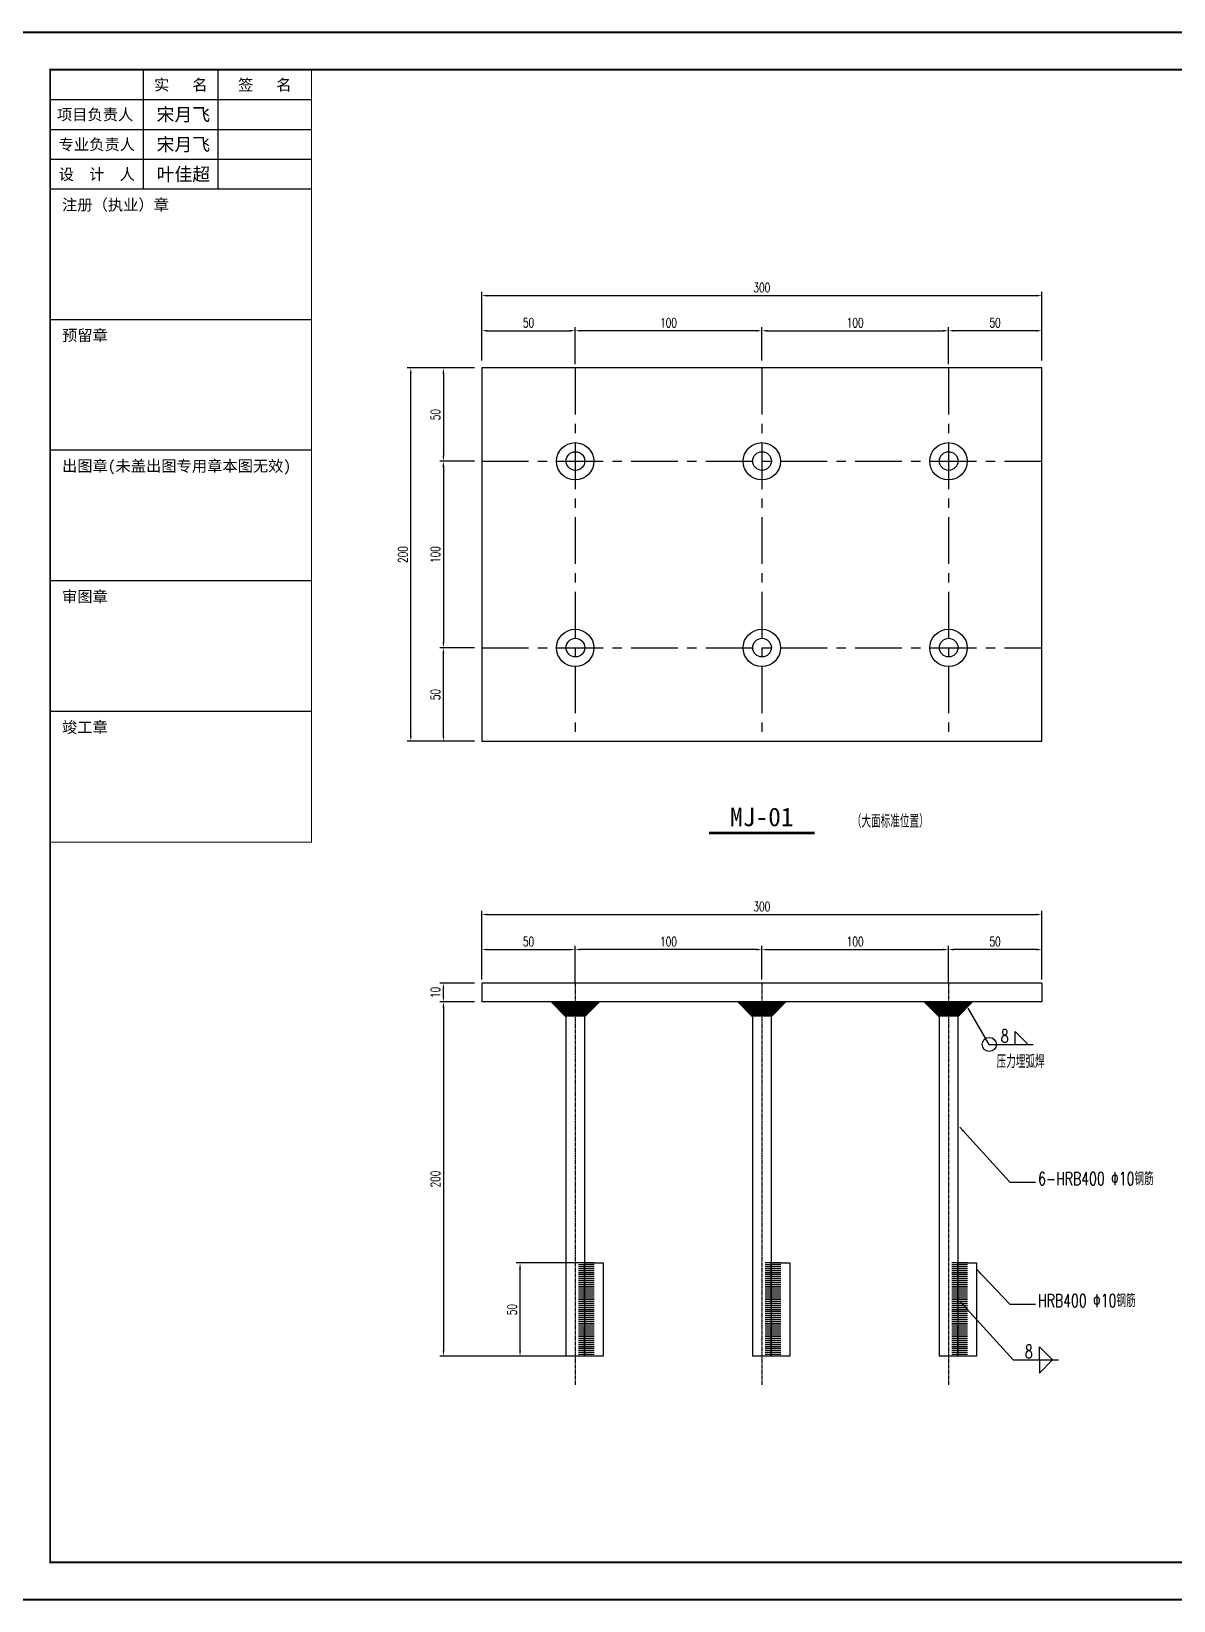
# Model space of a CAD drawing. Extents: x -104256 to -27901, y -155913 to -111823.
# Drawn here: x -89397 to -88785, y -149689 to -148848 of the extents above; entities that cross this region are included whole.
import ezdxf
from ezdxf.enums import TextEntityAlignment as Align

# ---------------------------------------------------------------- set-up
doc = ezdxf.new("R2010")
doc.units = 0
doc.linetypes.add('CENTER', pattern=[2, 1.25, -0.25, 0.25, -0.25])
for name, color, linetype in [('!ZN1-填充-8', 8, 'Continuous'), ('!ZN1-文字-7', 7, 'Continuous'), ('!ZN1-标注-173', 173, 'Continuous'), ('!ZN7-符号-173', 173, 'Continuous'), ('0-cxFrame', 155, 'Continuous'), ('2钢材断面', 2, 'Continuous'), ('40钢材投影', 40, 'Continuous'), ('ALT_CEN-0-30', 1, 'CENTER'), ('qianming', 155, 'Continuous')]:
    doc.layers.add(name, color=color, linetype=linetype)
doc.layers.add('0-cxText', color=131, linetype='Continuous', lineweight=25)
doc.styles.add('cx_biaoti', font='')
doc.styles.add('cx_tuming', font='simhei.ttf')
doc.styles.add('cx_tuqian1', font='')
doc.styles.add('ZNDimTStyle', font='ROMANS.shx', dxfattribs={"width": 0.7, "bigfont": 'CHINESE.shx'})
doc.styles.add('ZNTextStyle', font='ROMANS.shx', dxfattribs={"width": 0.7, "bigfont": 'CHINESE.shx'})
doc.styles.add('中南符号', font='simhei.ttf')
doc.styles.add('图框宋体', font='', dxfattribs={"width": 0.75})
doc.styles.add('黑体', font='simhei.ttf', dxfattribs={"height": 12})
doc.styles.get('cx_biaoti').set_extended_font_data('SimSun')
doc.styles.get('cx_tuqian1').set_extended_font_data('SimSun')
doc.styles.get('图框宋体').set_extended_font_data('SimSun')
doc.dimstyles.new('ZN机械-2', dxfattribs={"dimscale": 2, "dimtxt": 2.5, "dimasz": 1.5, "dimexe": 1, "dimexo": 2, "dimgap": 0.9, "dimtad": 1, "dimdec": 0, "dimzin": 0, "dimdsep": 46, "dimtxsty": 'ZNDimTStyle', "dimcen": 2.5, "dimdle": 1, "dimclrd": 173, "dimclre": 173, "dimclrt": 7, "dimazin": 2, "dimtfac": 1, "dimtdec": 4, "dimtix": 1, "dimtmove": 2, "dimatfit": 3, "dimfxl": 0, "dimfrac": 2, "dimtolj": 1, "dimtzin": 0, "dimarcsym": 0})

# ---------------------------------------------------------------- blocks, each defined once
blk = doc.blocks.new('zjcx_lan_xinxi(Dragon)')
for p, q in [((7000, -3200), (0, -3200)), ((7000, -6700), (0, -6700)), ((7000, -10200), (0, -10200)), ((7000, -13700), (0, -13700)), ((7000, -17200), (0, -17200))]:
    blk.add_line(p, q)
at = {"const_width": 25}
blk.add_lwpolyline([(0, -20700), (7000, -20700), (7000, 0), (0, 0)], close=True, dxfattribs=at)
for points in [[(2500, -3200), (2500, 0)], [(4500, -3200), (4500, 0)], [(0, -800), (7000, -800)], [(0, -1600), (7000, -1600)], [(0, -2400), (7000, -2400)]]:
    blk.add_lwpolyline(points)
for points in [[(7000, -3200), (7000, 0)], [(0, -3200), (7000, -3200)], [(0, -20700), (7000, -20700), (7000, -3200)], [(0, -20700), (7000, -20700)]]:
    blk.add_lwpolyline(points, dxfattribs=at)
at = {"style": '图框宋体'}
for s, p in [('实   名', (3500, -400)), ('签   名', (5750, -400)), ('项目负责人', (1204, -1200)), ('专业负责人', (1250, -2000)), ('设  计  人', (1250, -2800))]:
    blk.add_text(s, height=300, dxfattribs=at).set_placement(p, align=Align.MIDDLE)
for s, p in [('注册（执业）章', (318, -3771)), ('预留章', (318, -7271)), ('出图章(未盖出图专用章本图无效)', (318, -10771)), ('审图章', (318, -14271)), ('竣工章', (318, -17771))]:
    blk.add_text(s, height=300, dxfattribs=at).set_placement(p)
blk = doc.blocks.new('T-信息(Dragon)')
at = {"layer": '0-cxFrame'}
blk.add_blockref('zjcx_lan_xinxi(Dragon)', (0, 0), dxfattribs=at)
at = {"layer": 'qianming', "color": 3, "style": 'cx_biaoti'}
for s, p in [('宋月飞', (3569, -1203)), ('宋月飞', (3569, -2003)), ('叶佳超', (3569, -2803))]:
    blk.add_text(s, height=350, dxfattribs=at).set_placement(p, align=Align.MIDDLE_CENTER)
blk = doc.blocks.new('TK22.A2 L(Dragon)')
at = {"layer": '0-cxFrame', "color": 7, "const_width": 0.5}
blk.add_lwpolyline([(0, 0), (-594, 0), (-594, 420), (0, 420)], close=True, dxfattribs=at)
at = {"layer": '0-cxFrame', "const_width": 0.5}
blk.add_lwpolyline([(-80, 10), (-574, 10), (-574, 410), (-80, 410)], close=True, dxfattribs=at)
at = {"layer": '0-cxFrame', "xscale": 0.01, "yscale": 0.01, "zscale": 0.01}
blk.add_blockref('T-信息(Dragon)', (-574, 410), dxfattribs=at)
at = {"style": '黑体', "flags": 4}
blk.add_attdef('图幅', text='', height=3.3, dxfattribs=at).set_placement((-40, 3), align=Align.RIGHT)
at = {"layer": '0-cxText', "flags": 4}
for tag, height, style, p in [('建设单位', 3.5, 'cx_tuming', (-45, 240)), ('项目名称', 3.5, 'cx_tuming', (-45, 210)), ('子项名称', 3.5, 'cx_tuming', (-45, 180)), ('工程编号', 3.3, 'cx_tuqian1', (-35, 165)), ('图名1', 3.5, 'cx_tuming', (-45, 87)), ('图名2', 3.5, 'cx_tuming', (-45, 79)), ('图名3', 3.5, 'cx_tuming', (-45, 71)), ('出图日期', 3.3, 'cx_tuqian1', (-39, 60)), ('专业', 3.3, 'cx_tuqian1', (-55, 52)), ('图号', 3.3, 'cx_tuqian1', (-55, 44)), ('版次', 3.3, 'cx_tuqian1', (-20, 44))]:
    blk.add_attdef(tag, text='', height=height, dxfattribs=dict(at, style=style)).set_placement(p, align=Align.MIDDLE)
at = {"layer": 'Defpoints', "color": 6, "flags": 4}
for tag, height, style, p in [('tufu', 3.3, '黑体', (-12, 12)), ('dwfname', 4, 'cx_tuqian1', (-80, 3))]:
    blk.add_attdef(tag, text='', height=height, dxfattribs=dict(at, style=style)).set_placement(p, align=Align.RIGHT)
blk = doc.blocks.new('*D31')
at = {"layer": '!ZN1-标注-173', "color": 173, "lineweight": -2, "transparency": 16777216}
for p, q in [((-88906.1, -149026.38), (-88906.1, -149006.42)), ((-88856.1, -149024.38), (-88856.1, -149006.42)), ((-88859.1, -149008.42), (-88903.1, -149008.42))]:
    blk.add_line(p, q, dxfattribs=at)
at = {"layer": '!ZN1-标注-173', "color": 173, "transparency": 16777216}
for points in [[(-88903.1, -149007.92), (-88903.1, -149008.92), (-88906.1, -149008.42)], [(-88859.1, -149007.92), (-88859.1, -149008.92), (-88856.1, -149008.42)]]:
    blk.add_solid(points, dxfattribs=at)
at = {"layer": 'Defpoints', "color": 0, "transparency": 16777216}
for p in [(-88906.1, -149008.42), (-88906.1, -149030.38), (-88856.1, -149028.38)]:
    blk.add_point(p, dxfattribs=at)
at = {"layer": '!ZN1-标注-173', "color": 7, "transparency": 16777216, "insert": (-88881.1, -149004.12), "char_height": 5, "attachment_point": 5, "style": 'ZNDimTStyle'}
blk.add_mtext('\\A1;50', dxfattribs=at)
blk = doc.blocks.new('*D32')
at = {"layer": '!ZN1-标注-173', "color": 173, "lineweight": -2, "transparency": 16777216}
for p, q in [((-89156.1, -149024.38), (-89156.1, -148987.61)), ((-89153.1, -148989.61), (-88859.1, -148989.61)), ((-88856.1, -149024.38), (-88856.1, -148987.61))]:
    blk.add_line(p, q, dxfattribs=at)
at = {"layer": '!ZN1-标注-173', "color": 173, "transparency": 16777216}
for points in [[(-89153.1, -148989.11), (-89153.1, -148990.11), (-89156.1, -148989.61)], [(-88859.1, -148989.11), (-88859.1, -148990.11), (-88856.1, -148989.61)]]:
    blk.add_solid(points, dxfattribs=at)
at = {"layer": 'Defpoints', "color": 0, "transparency": 16777216}
for p in [(-88856.1, -148989.61), (-89156.1, -149028.38), (-88856.1, -149028.38)]:
    blk.add_point(p, dxfattribs=at)
at = {"layer": '!ZN1-标注-173', "color": 7, "transparency": 16777216, "insert": (-89006.1, -148985.31), "char_height": 5, "attachment_point": 5, "style": 'ZNDimTStyle'}
blk.add_mtext('\\A1;300', dxfattribs=at)
blk = doc.blocks.new('*D33')
at = {"layer": '!ZN1-标注-173', "color": 173, "lineweight": -2, "transparency": 16777216}
for p, q in [((-89006.1, -149356.04), (-89006.1, -149338.08)), ((-89003.1, -149340.08), (-88909.1, -149340.08)), ((-88906.1, -149356.04), (-88906.1, -149338.08))]:
    blk.add_line(p, q, dxfattribs=at)
at = {"layer": '!ZN1-标注-173', "color": 173, "transparency": 16777216}
for points in [[(-89003.1, -149339.58), (-89003.1, -149340.58), (-89006.1, -149340.08)], [(-88909.1, -149339.58), (-88909.1, -149340.58), (-88906.1, -149340.08)]]:
    blk.add_solid(points, dxfattribs=at)
at = {"layer": 'Defpoints', "color": 0, "transparency": 16777216}
for p in [(-88906.1, -149340.08), (-89006.1, -149360.04), (-88906.1, -149360.04)]:
    blk.add_point(p, dxfattribs=at)
at = {"layer": '!ZN1-标注-173', "color": 7, "transparency": 16777216, "insert": (-88956.1, -149335.78), "char_height": 5, "attachment_point": 5, "style": 'ZNDimTStyle'}
blk.add_mtext('\\A1;100', dxfattribs=at)
blk = doc.blocks.new('*D34')
at = {"layer": '!ZN1-标注-173', "color": 173, "lineweight": -2, "transparency": 16777216}
for p, q in [((-89160.1, -149078.38), (-89178.7, -149078.38)), ((-89176.7, -149081.38), (-89176.7, -149175.38)), ((-89160.1, -149178.38), (-89178.7, -149178.38))]:
    blk.add_line(p, q, dxfattribs=at)
at = {"layer": '!ZN1-标注-173', "color": 173, "transparency": 16777216}
for points in [[(-89177.2, -149081.38), (-89176.2, -149081.38), (-89176.7, -149078.38)], [(-89177.2, -149175.38), (-89176.2, -149175.38), (-89176.7, -149178.38)]]:
    blk.add_solid(points, dxfattribs=at)
at = {"layer": 'Defpoints', "color": 0, "transparency": 16777216}
for p in [(-89156.1, -149078.38), (-89176.7, -149178.38), (-89156.1, -149178.38)]:
    blk.add_point(p, dxfattribs=at)
at = {"layer": '!ZN1-标注-173', "color": 7, "transparency": 16777216, "insert": (-89181, -149128.38), "char_height": 5, "attachment_point": 5, "rotation": 90, "style": 'ZNDimTStyle'}
blk.add_mtext('\\A1;100', dxfattribs=at)
blk = doc.blocks.new('*D35')
at = {"layer": '!ZN1-标注-173', "color": 173, "lineweight": -2, "transparency": 16777216}
for p, q in [((-89160.1, -149028.38), (-89196.16, -149028.38)), ((-89194.16, -149225.38), (-89194.16, -149031.38)), ((-89160.1, -149228.38), (-89196.16, -149228.38))]:
    blk.add_line(p, q, dxfattribs=at)
at = {"layer": '!ZN1-标注-173', "color": 173, "transparency": 16777216}
for points in [[(-89194.66, -149031.38), (-89193.66, -149031.38), (-89194.16, -149028.38)], [(-89194.66, -149225.38), (-89193.66, -149225.38), (-89194.16, -149228.38)]]:
    blk.add_solid(points, dxfattribs=at)
at = {"layer": 'Defpoints', "color": 0, "transparency": 16777216}
for p in [(-89194.16, -149028.38), (-89156.1, -149028.38), (-89156.1, -149228.38)]:
    blk.add_point(p, dxfattribs=at)
at = {"layer": '!ZN1-标注-173', "color": 7, "transparency": 16777216, "insert": (-89198.46, -149128.38), "char_height": 5, "attachment_point": 5, "rotation": 90, "style": 'ZNDimTStyle'}
blk.add_mtext('\\A1;200', dxfattribs=at)
blk = doc.blocks.new('*D36')
at = {"layer": '!ZN1-标注-173', "color": 173, "lineweight": -2, "transparency": 16777216}
for p, q in [((-89160.1, -149028.38), (-89178.7, -149028.38)), ((-89176.7, -149031.38), (-89176.7, -149075.38)), ((-89160.1, -149078.38), (-89178.7, -149078.38))]:
    blk.add_line(p, q, dxfattribs=at)
at = {"layer": '!ZN1-标注-173', "color": 173, "transparency": 16777216}
for points in [[(-89177.2, -149031.38), (-89176.2, -149031.38), (-89176.7, -149028.38)], [(-89177.2, -149075.38), (-89176.2, -149075.38), (-89176.7, -149078.38)]]:
    blk.add_solid(points, dxfattribs=at)
at = {"layer": 'Defpoints', "color": 0, "transparency": 16777216}
for p in [(-89156.1, -149028.38), (-89176.7, -149078.38), (-89156.1, -149078.38)]:
    blk.add_point(p, dxfattribs=at)
at = {"layer": '!ZN1-标注-173', "color": 7, "transparency": 16777216, "insert": (-89181, -149053.38), "char_height": 5, "attachment_point": 5, "rotation": 90, "style": 'ZNDimTStyle'}
blk.add_mtext('\\A1;50', dxfattribs=at)
blk = doc.blocks.new('*D37')
at = {"layer": '!ZN1-标注-173', "color": 173, "lineweight": -2, "transparency": 16777216}
for p, q in [((-88906.1, -149358.04), (-88906.1, -149338.08)), ((-88859.1, -149340.08), (-88903.1, -149340.08)), ((-88856.1, -149356.04), (-88856.1, -149338.08))]:
    blk.add_line(p, q, dxfattribs=at)
at = {"layer": '!ZN1-标注-173', "color": 173, "transparency": 16777216}
for points in [[(-88903.1, -149339.58), (-88903.1, -149340.58), (-88906.1, -149340.08)], [(-88859.1, -149339.58), (-88859.1, -149340.58), (-88856.1, -149340.08)]]:
    blk.add_solid(points, dxfattribs=at)
at = {"layer": 'Defpoints', "color": 0, "transparency": 16777216}
for p in [(-88906.1, -149340.08), (-88856.1, -149360.04), (-88906.1, -149362.04)]:
    blk.add_point(p, dxfattribs=at)
at = {"layer": '!ZN1-标注-173', "color": 7, "transparency": 16777216, "insert": (-88881.1, -149335.78), "char_height": 5, "attachment_point": 5, "style": 'ZNDimTStyle'}
blk.add_mtext('\\A1;50', dxfattribs=at)
blk = doc.blocks.new('*D38')
at = {"layer": '!ZN1-标注-173', "color": 173, "lineweight": -2, "transparency": 16777216}
for p, q in [((-89106.1, -149356.04), (-89106.1, -149338.08)), ((-89009.1, -149340.08), (-89103.1, -149340.08)), ((-89006.1, -149356.04), (-89006.1, -149338.08))]:
    blk.add_line(p, q, dxfattribs=at)
at = {"layer": '!ZN1-标注-173', "color": 173, "transparency": 16777216}
for points in [[(-89103.1, -149339.58), (-89103.1, -149340.58), (-89106.1, -149340.08)], [(-89009.1, -149339.58), (-89009.1, -149340.58), (-89006.1, -149340.08)]]:
    blk.add_solid(points, dxfattribs=at)
at = {"layer": 'Defpoints', "color": 0, "transparency": 16777216}
for p in [(-89106.1, -149340.08), (-89106.1, -149360.04), (-89006.1, -149360.04)]:
    blk.add_point(p, dxfattribs=at)
at = {"layer": '!ZN1-标注-173', "color": 7, "transparency": 16777216, "insert": (-89056.1, -149335.78), "char_height": 5, "attachment_point": 5, "style": 'ZNDimTStyle'}
blk.add_mtext('\\A1;100', dxfattribs=at)
blk = doc.blocks.new('*D39')
at = {"layer": '!ZN1-标注-173', "color": 173, "lineweight": -2, "transparency": 16777216}
for p, q in [((-89156.1, -149356.04), (-89156.1, -149319.27)), ((-88856.1, -149356.04), (-88856.1, -149319.27)), ((-89153.1, -149321.27), (-88859.1, -149321.27))]:
    blk.add_line(p, q, dxfattribs=at)
at = {"layer": '!ZN1-标注-173', "color": 173, "transparency": 16777216}
for points in [[(-89153.1, -149320.77), (-89153.1, -149321.77), (-89156.1, -149321.27)], [(-88859.1, -149320.77), (-88859.1, -149321.77), (-88856.1, -149321.27)]]:
    blk.add_solid(points, dxfattribs=at)
at = {"layer": 'Defpoints', "color": 0, "transparency": 16777216}
for p in [(-88856.1, -149321.27), (-89156.1, -149360.04), (-88856.1, -149360.04)]:
    blk.add_point(p, dxfattribs=at)
at = {"layer": '!ZN1-标注-173', "color": 7, "transparency": 16777216, "insert": (-89006.1, -149316.97), "char_height": 5, "attachment_point": 5, "style": 'ZNDimTStyle'}
blk.add_mtext('\\A1;300', dxfattribs=at)
blk = doc.blocks.new('*D40')
at = {"layer": '!ZN1-标注-173', "color": 173, "lineweight": -2, "transparency": 16777216}
for p, q in [((-89156.1, -149356.04), (-89156.1, -149338.08)), ((-89153.1, -149340.08), (-89109.1, -149340.08)), ((-89106.1, -149358.04), (-89106.1, -149338.08))]:
    blk.add_line(p, q, dxfattribs=at)
at = {"layer": '!ZN1-标注-173', "color": 173, "transparency": 16777216}
for points in [[(-89153.1, -149339.58), (-89153.1, -149340.58), (-89156.1, -149340.08)], [(-89109.1, -149339.58), (-89109.1, -149340.58), (-89106.1, -149340.08)]]:
    blk.add_solid(points, dxfattribs=at)
at = {"layer": 'Defpoints', "color": 0, "transparency": 16777216}
for p in [(-89106.1, -149340.08), (-89156.1, -149360.04), (-89106.1, -149362.04)]:
    blk.add_point(p, dxfattribs=at)
at = {"layer": '!ZN1-标注-173', "color": 7, "transparency": 16777216, "insert": (-89131.1, -149335.78), "char_height": 5, "attachment_point": 5, "style": 'ZNDimTStyle'}
blk.add_mtext('\\A1;50', dxfattribs=at)
blk = doc.blocks.new('*D41')
at = {"layer": '!ZN1-标注-173', "color": 173, "lineweight": -2, "transparency": 16777216}
for p, q in [((-89160.1, -149178.38), (-89178.7, -149178.38)), ((-89176.7, -149225.38), (-89176.7, -149181.38)), ((-89160.1, -149228.38), (-89178.7, -149228.38))]:
    blk.add_line(p, q, dxfattribs=at)
at = {"layer": '!ZN1-标注-173', "color": 173, "transparency": 16777216}
for points in [[(-89177.2, -149181.38), (-89176.2, -149181.38), (-89176.7, -149178.38)], [(-89177.2, -149225.38), (-89176.2, -149225.38), (-89176.7, -149228.38)]]:
    blk.add_solid(points, dxfattribs=at)
at = {"layer": 'Defpoints', "color": 0, "transparency": 16777216}
for p in [(-89176.7, -149178.38), (-89156.1, -149178.38), (-89156.1, -149228.38)]:
    blk.add_point(p, dxfattribs=at)
at = {"layer": '!ZN1-标注-173', "color": 7, "transparency": 16777216, "insert": (-89181, -149203.38), "char_height": 5, "attachment_point": 5, "rotation": 90, "style": 'ZNDimTStyle'}
blk.add_mtext('\\A1;50', dxfattribs=at)
blk = doc.blocks.new('*D252')
at = {"layer": '!ZN1-标注-173', "color": 173, "lineweight": -2, "transparency": 16777216}
for p, q in [((-89160.1, -149368.04), (-89178.7, -149368.04)), ((-89176.7, -149371.04), (-89176.7, -149555.04)), ((-89110.1, -149558.04), (-89178.7, -149558.04))]:
    blk.add_line(p, q, dxfattribs=at)
at = {"layer": '!ZN1-标注-173', "color": 173, "transparency": 16777216}
for points in [[(-89177.2, -149371.04), (-89176.2, -149371.04), (-89176.7, -149368.04)], [(-89177.2, -149555.04), (-89176.2, -149555.04), (-89176.7, -149558.04)]]:
    blk.add_solid(points, dxfattribs=at)
at = {"layer": 'Defpoints', "color": 0, "transparency": 16777216}
for p in [(-89156.1, -149368.04), (-89176.7, -149558.04), (-89106.1, -149558.04)]:
    blk.add_point(p, dxfattribs=at)
at = {"layer": '!ZN1-标注-173', "color": 7, "transparency": 16777216, "insert": (-89181, -149463.04), "char_height": 5, "attachment_point": 5, "rotation": 90, "style": 'ZNDimTStyle'}
blk.add_mtext('\\A1;200', dxfattribs=at)
blk = doc.blocks.new('*D44')
at = {"layer": '!ZN1-标注-173', "color": 173, "lineweight": -2, "transparency": 16777216}
for p, q in [((-89098.1, -149508.04), (-89137.64, -149508.04)), ((-89135.64, -149555.04), (-89135.64, -149511.04)), ((-89105.1, -149558.04), (-89137.64, -149558.04))]:
    blk.add_line(p, q, dxfattribs=at)
at = {"layer": '!ZN1-标注-173', "color": 173, "transparency": 16777216}
for points in [[(-89136.14, -149511.04), (-89135.14, -149511.04), (-89135.64, -149508.04)], [(-89136.14, -149555.04), (-89135.14, -149555.04), (-89135.64, -149558.04)]]:
    blk.add_solid(points, dxfattribs=at)
at = {"layer": 'Defpoints', "color": 0, "transparency": 16777216}
for p in [(-89135.64, -149508.04), (-89094.1, -149508.04), (-89101.1, -149558.04)]:
    blk.add_point(p, dxfattribs=at)
at = {"layer": '!ZN1-标注-173', "color": 7, "transparency": 16777216, "insert": (-89139.94, -149533.04), "char_height": 5, "attachment_point": 5, "rotation": 90, "style": 'ZNDimTStyle'}
blk.add_mtext('\\A1;50', dxfattribs=at)
blk = doc.blocks.new('*D48')
at = {"layer": '!ZN1-标注-173', "color": 173, "lineweight": -2, "transparency": 16777216}
for p, q in [((-89106.1, -149024.38), (-89106.1, -149006.42)), ((-89006.1, -149024.38), (-89006.1, -149006.42)), ((-89009.1, -149008.42), (-89103.1, -149008.42))]:
    blk.add_line(p, q, dxfattribs=at)
at = {"layer": '!ZN1-标注-173', "color": 173, "transparency": 16777216}
for points in [[(-89103.1, -149007.92), (-89103.1, -149008.92), (-89106.1, -149008.42)], [(-89009.1, -149007.92), (-89009.1, -149008.92), (-89006.1, -149008.42)]]:
    blk.add_solid(points, dxfattribs=at)
at = {"layer": 'Defpoints', "color": 0, "transparency": 16777216}
for p in [(-89106.1, -149008.42), (-89106.1, -149028.38), (-89006.1, -149028.38)]:
    blk.add_point(p, dxfattribs=at)
at = {"layer": '!ZN1-标注-173', "color": 7, "transparency": 16777216, "insert": (-89056.1, -149004.12), "char_height": 5, "attachment_point": 5, "style": 'ZNDimTStyle'}
blk.add_mtext('\\A1;100', dxfattribs=at)
blk = doc.blocks.new('*D49')
at = {"layer": '!ZN1-标注-173', "color": 173, "lineweight": -2, "transparency": 16777216}
for p, q in [((-89156.1, -149024.38), (-89156.1, -149006.42)), ((-89106.1, -149026.38), (-89106.1, -149006.42)), ((-89153.1, -149008.42), (-89109.1, -149008.42))]:
    blk.add_line(p, q, dxfattribs=at)
at = {"layer": '!ZN1-标注-173', "color": 173, "transparency": 16777216}
for points in [[(-89153.1, -149007.92), (-89153.1, -149008.92), (-89156.1, -149008.42)], [(-89109.1, -149007.92), (-89109.1, -149008.92), (-89106.1, -149008.42)]]:
    blk.add_solid(points, dxfattribs=at)
at = {"layer": 'Defpoints', "color": 0, "transparency": 16777216}
for p in [(-89106.1, -149008.42), (-89156.1, -149028.38), (-89106.1, -149030.38)]:
    blk.add_point(p, dxfattribs=at)
at = {"layer": '!ZN1-标注-173', "color": 7, "transparency": 16777216, "insert": (-89131.1, -149004.12), "char_height": 5, "attachment_point": 5, "style": 'ZNDimTStyle'}
blk.add_mtext('\\A1;50', dxfattribs=at)
blk = doc.blocks.new('*D50')
at = {"layer": '!ZN1-标注-173', "color": 173, "lineweight": -2, "transparency": 16777216}
for p, q in [((-89006.1, -149024.38), (-89006.1, -149006.42)), ((-88906.1, -149024.38), (-88906.1, -149006.42)), ((-89003.1, -149008.42), (-88909.1, -149008.42))]:
    blk.add_line(p, q, dxfattribs=at)
at = {"layer": '!ZN1-标注-173', "color": 173, "transparency": 16777216}
for points in [[(-89003.1, -149007.92), (-89003.1, -149008.92), (-89006.1, -149008.42)], [(-88909.1, -149007.92), (-88909.1, -149008.92), (-88906.1, -149008.42)]]:
    blk.add_solid(points, dxfattribs=at)
at = {"layer": 'Defpoints', "color": 0, "transparency": 16777216}
for p in [(-88906.1, -149008.42), (-89006.1, -149028.38), (-88906.1, -149028.38)]:
    blk.add_point(p, dxfattribs=at)
at = {"layer": '!ZN1-标注-173', "color": 7, "transparency": 16777216, "insert": (-88956.1, -149004.12), "char_height": 5, "attachment_point": 5, "style": 'ZNDimTStyle'}
blk.add_mtext('\\A1;100', dxfattribs=at)
blk = doc.blocks.new('*D52')
at = {"layer": '!ZN1-标注-173', "color": 173, "lineweight": -2, "transparency": 16777216}
for p, q in [((-89160.1, -149358.04), (-89178.7, -149358.04)), ((-89176.7, -149365.04), (-89176.7, -149361.04)), ((-89160.1, -149368.04), (-89178.7, -149368.04))]:
    blk.add_line(p, q, dxfattribs=at)
at = {"layer": '!ZN1-标注-173', "color": 173, "transparency": 16777216}
for points in [[(-89177.2, -149361.04), (-89176.2, -149361.04), (-89176.7, -149358.04)], [(-89177.2, -149365.04), (-89176.2, -149365.04), (-89176.7, -149368.04)]]:
    blk.add_solid(points, dxfattribs=at)
at = {"layer": 'Defpoints', "color": 0, "transparency": 16777216}
for p in [(-89176.7, -149358.04), (-89156.1, -149358.04), (-89156.1, -149368.04)]:
    blk.add_point(p, dxfattribs=at)
at = {"layer": '!ZN1-标注-173', "color": 7, "transparency": 16777216, "insert": (-89181, -149363.04), "char_height": 5, "attachment_point": 5, "rotation": 90, "style": 'ZNDimTStyle'}
blk.add_mtext('\\A1;10', dxfattribs=at)
blk = doc.blocks.new('Zsymbol-DrawingName')
at = {"const_width": 0.7}
blk.add_lwpolyline([(0, 0), (28.25, 0)], dxfattribs=at)
at = {"color": 0, "style": '中南符号', "flags": 8}
blk.add_attdef('图名', text='', height=5, dxfattribs=at).set_placement((14.13, 1.85), align=Align.CENTER)
blk.add_attdef('比例', (31.05, 1.85), '', height=4, dxfattribs=at)
blk = doc.blocks.new('234')
at = {"layer": '!ZN1-填充-8'}
h = blk.add_hatch(color=252, dxfattribs=at)
h.dxf.hatch_style = 1
h.paths.add_polyline_path([(-105, -10), (-112.94, -10), (-105, -18.01)])
h = blk.add_hatch(color=252, dxfattribs=at)
h.dxf.hatch_style = 1
h.paths.add_polyline_path([(-95, -18.01), (-105, -18.01), (-105, -10), (-95, -10)])
h = blk.add_hatch(color=252, dxfattribs=at)
h.dxf.hatch_style = 1
h.paths.add_polyline_path([(-95, -10), (-87.06, -10), (-95, -18.01)])
h = blk.add_hatch(color=252, dxfattribs=at)
h.dxf.hatch_style = 1
h.paths.add_polyline_path([(-5, -10), (-12.94, -10), (-5, -18.01)])
h = blk.add_hatch(color=252, dxfattribs=at)
h.dxf.hatch_style = 1
h.paths.add_polyline_path([(5, -18.01), (-5, -18.01), (-5, -10), (5, -10)])
h = blk.add_hatch(color=252, dxfattribs=at)
h.dxf.hatch_style = 1
h.paths.add_polyline_path([(5, -10), (12.94, -10), (5, -18.01)])
h = blk.add_hatch(color=252, dxfattribs=at)
h.dxf.hatch_style = 1
h.paths.add_polyline_path([(95, -10), (87.06, -10), (95, -18.01)])
h = blk.add_hatch(color=252, dxfattribs=at)
h.dxf.hatch_style = 1
h.paths.add_polyline_path([(105, -18.01), (95, -18.01), (95, -10), (105, -10)])
h = blk.add_hatch(color=252, dxfattribs=at)
h.dxf.hatch_style = 1
h.paths.add_polyline_path([(105, -10), (112.94, -10), (105, -18.01)])
at = {"layer": '2钢材断面'}
for p, q in [((-150, 0), (-150, -10)), ((150, 0), (-150, 0)), ((150, 0), (150, -10)), ((-94, -10), (-150, -10)), ((0, -10), (-94, -10)), ((106, -10), (0, -10)), ((150, -10), (106, -10))]:
    blk.add_line(p, q, dxfattribs=at)
at = {"layer": '40钢材投影'}
for p, q in [((-105, -18.01), (-112.94, -10)), ((-105, -10), (-105, -200)), ((-95, -10), (-95, -200)), ((-95, -18.01), (-87.06, -10)), ((-5, -18.01), (-12.94, -10)), ((-5, -10), (-5, -200)), ((5, -10), (5, -200)), ((5, -18.01), (12.94, -10)), ((95, -18.01), (87.06, -10)), ((95, -10), (95, -200)), ((105, -10), (105, -200)), ((105, -18.01), (112.94, -10)), ((-95, -200), (-105, -200)), ((5, -200), (-5, -200)), ((105, -200), (95, -200))]:
    blk.add_line(p, q, dxfattribs=at)
for points in [[(-95, -172), (-95, -150), (-85, -150), (-85, -200), (-95, -200), (-95, -184)], [(5, -172), (5, -150), (15, -150), (15, -200), (5, -200), (5, -184)], [(105, -172), (105, -150), (115, -150), (115, -200), (105, -200), (105, -184)]]:
    blk.add_lwpolyline(points, dxfattribs=at)
at = {"layer": 'ALT_CEN-0-30', "ltscale": 0.3}
for p, q in [((-100, 0), (-100, -215.3)), ((0, 0), (0, -215.3)), ((100, 0), (100, -215.3))]:
    blk.add_line(p, q, dxfattribs=at)

msp = doc.modelspace()

# ---------------------------------------------------------------- linework, layer by layer
at = {"layer": '!ZN1-标注-173'}
for points in [[(-88870.35, -149390.91), (-88870.35, -149383.91), (-88863.35, -149390.91)], [(-88857.39, -149560), (-88857.39, -149553), (-88850.39, -149560)], [(-88857.39, -149560), (-88857.39, -149567), (-88850.39, -149560)]]:
    msp.add_lwpolyline(points, dxfattribs=at)
msp.add_circle((-88884.23, -149390.91), 3.79, dxfattribs=at)
at = {"color": 8}
for p, q in [((-89095.89, -149508.03), (-89104.32, -149508.03)), ((-89095.89, -149509.07), (-89104.32, -149509.07)), ((-89095.89, -149509.07), (-89104.32, -149509.07)), ((-89095.89, -149510.12), (-89104.32, -149510.12)), ((-89095.89, -149511.16), (-89104.32, -149511.16)), ((-89095.89, -149512.21), (-89104.32, -149512.21)), ((-88995.89, -149508.03), (-89004.32, -149508.03)), ((-88995.89, -149509.07), (-89004.32, -149509.07)), ((-88995.89, -149509.07), (-89004.32, -149509.07)), ((-88995.89, -149510.12), (-89004.32, -149510.12)), ((-88995.89, -149511.16), (-89004.32, -149511.16)), ((-88995.89, -149512.21), (-89004.32, -149512.21)), ((-88895.89, -149508.03), (-88904.32, -149508.03)), ((-88895.89, -149509.07), (-88904.32, -149509.07)), ((-88895.89, -149509.07), (-88904.32, -149509.07)), ((-88895.89, -149510.12), (-88904.32, -149510.12)), ((-88895.89, -149511.16), (-88904.32, -149511.16)), ((-88895.89, -149512.21), (-88904.32, -149512.21)), ((-89095.89, -149513.25), (-89104.32, -149513.25)), ((-89095.89, -149514.29), (-89104.32, -149514.29)), ((-89095.89, -149515.34), (-89104.32, -149515.34)), ((-89095.89, -149516.38), (-89104.32, -149516.38)), ((-89095.89, -149517.42), (-89104.32, -149517.42)), ((-89095.89, -149518.47), (-89104.32, -149518.47)), ((-89095.89, -149519.51), (-89104.32, -149519.51)), ((-89095.89, -149520.56), (-89104.32, -149520.56)), ((-88995.89, -149513.25), (-89004.32, -149513.25)), ((-88995.89, -149514.29), (-89004.32, -149514.29)), ((-88995.89, -149515.34), (-89004.32, -149515.34)), ((-88995.89, -149516.38), (-89004.32, -149516.38)), ((-88995.89, -149517.42), (-89004.32, -149517.42)), ((-88995.89, -149518.47), (-89004.32, -149518.47)), ((-88995.89, -149519.51), (-89004.32, -149519.51)), ((-88995.89, -149520.56), (-89004.32, -149520.56)), ((-88895.89, -149513.25), (-88904.32, -149513.25)), ((-88895.89, -149514.29), (-88904.32, -149514.29)), ((-88895.89, -149515.34), (-88904.32, -149515.34)), ((-88895.89, -149516.38), (-88904.32, -149516.38)), ((-88895.89, -149517.42), (-88904.32, -149517.42)), ((-88895.89, -149518.47), (-88904.32, -149518.47)), ((-88895.89, -149519.51), (-88904.32, -149519.51)), ((-88895.89, -149520.56), (-88904.32, -149520.56)), ((-89095.89, -149521.6), (-89104.32, -149521.6)), ((-89095.89, -149522.64), (-89104.32, -149522.64)), ((-89095.89, -149523.69), (-89104.32, -149523.69)), ((-89095.89, -149524.73), (-89104.32, -149524.73)), ((-89095.89, -149524.73), (-89104.32, -149524.73)), ((-89095.89, -149525.77), (-89104.32, -149525.77)), ((-89095.89, -149526.82), (-89104.32, -149526.82)), ((-89095.89, -149527.86), (-89104.32, -149527.86)), ((-89095.89, -149528.9), (-89104.32, -149528.9)), ((-88995.89, -149521.6), (-89004.32, -149521.6)), ((-88995.89, -149522.64), (-89004.32, -149522.64)), ((-88995.89, -149523.69), (-89004.32, -149523.69)), ((-88995.89, -149524.73), (-89004.32, -149524.73)), ((-88995.89, -149524.73), (-89004.32, -149524.73)), ((-88995.89, -149525.77), (-89004.32, -149525.77)), ((-88995.89, -149526.82), (-89004.32, -149526.82)), ((-88995.89, -149527.86), (-89004.32, -149527.86)), ((-88995.89, -149528.9), (-89004.32, -149528.9)), ((-88895.89, -149521.6), (-88904.32, -149521.6)), ((-88895.89, -149522.64), (-88904.32, -149522.64)), ((-88895.89, -149523.69), (-88904.32, -149523.69)), ((-88895.89, -149524.73), (-88904.32, -149524.73)), ((-88895.89, -149524.73), (-88904.32, -149524.73)), ((-88895.89, -149525.77), (-88904.32, -149525.77)), ((-88895.89, -149526.82), (-88904.32, -149526.82)), ((-88895.89, -149527.86), (-88904.32, -149527.86)), ((-88895.89, -149528.9), (-88904.32, -149528.9)), ((-89095.89, -149529.95), (-89104.32, -149529.95)), ((-89095.89, -149530.99), (-89104.32, -149530.99)), ((-89095.89, -149532.04), (-89104.32, -149532.04)), ((-89095.89, -149533.08), (-89104.32, -149533.08)), ((-89095.89, -149534.12), (-89104.32, -149534.12)), ((-89095.89, -149535.17), (-89104.32, -149535.17)), ((-89095.89, -149536.21), (-89104.32, -149536.21)), ((-89095.89, -149537.25), (-89104.32, -149537.25)), ((-88995.89, -149529.95), (-89004.32, -149529.95)), ((-88995.89, -149530.99), (-89004.32, -149530.99)), ((-88995.89, -149532.04), (-89004.32, -149532.04)), ((-88995.89, -149533.08), (-89004.32, -149533.08)), ((-88995.89, -149534.12), (-89004.32, -149534.12)), ((-88995.89, -149535.17), (-89004.32, -149535.17)), ((-88995.89, -149536.21), (-89004.32, -149536.21)), ((-88995.89, -149537.25), (-89004.32, -149537.25)), ((-88895.89, -149529.95), (-88904.32, -149529.95)), ((-88895.89, -149530.99), (-88904.32, -149530.99)), ((-88895.89, -149532.04), (-88904.32, -149532.04)), ((-88895.89, -149533.08), (-88904.32, -149533.08)), ((-88895.89, -149534.12), (-88904.32, -149534.12)), ((-88895.89, -149535.17), (-88904.32, -149535.17)), ((-88895.89, -149536.21), (-88904.32, -149536.21)), ((-88895.89, -149537.25), (-88904.32, -149537.25)), ((-89095.89, -149538.3), (-89104.32, -149538.3)), ((-89095.89, -149539.34), (-89104.32, -149539.34)), ((-89095.89, -149540.38), (-89104.32, -149540.38)), ((-89095.89, -149541.43), (-89104.32, -149541.43)), ((-89095.89, -149542.47), (-89104.32, -149542.47)), ((-89095.89, -149543.52), (-89104.32, -149543.52)), ((-89095.89, -149544.56), (-89104.32, -149544.56)), ((-89095.89, -149545.6), (-89104.32, -149545.6)), ((-88995.89, -149538.3), (-89004.32, -149538.3)), ((-88995.89, -149539.34), (-89004.32, -149539.34)), ((-88995.89, -149540.38), (-89004.32, -149540.38)), ((-88995.89, -149541.43), (-89004.32, -149541.43)), ((-88995.89, -149542.47), (-89004.32, -149542.47)), ((-88995.89, -149543.52), (-89004.32, -149543.52)), ((-88995.89, -149544.56), (-89004.32, -149544.56)), ((-88995.89, -149545.6), (-89004.32, -149545.6)), ((-88895.89, -149538.3), (-88904.32, -149538.3)), ((-88895.89, -149539.34), (-88904.32, -149539.34)), ((-88895.89, -149540.38), (-88904.32, -149540.38)), ((-88895.89, -149541.43), (-88904.32, -149541.43)), ((-88895.89, -149542.47), (-88904.32, -149542.47)), ((-88895.89, -149543.52), (-88904.32, -149543.52)), ((-88895.89, -149544.56), (-88904.32, -149544.56)), ((-88895.89, -149545.6), (-88904.32, -149545.6)), ((-89095.89, -149546.65), (-89104.32, -149546.65)), ((-89095.89, -149547.69), (-89104.32, -149547.69)), ((-89095.89, -149548.73), (-89104.32, -149548.73)), ((-89095.89, -149549.78), (-89104.32, -149549.78)), ((-89095.89, -149550.82), (-89104.32, -149550.82)), ((-89095.89, -149551.87), (-89104.32, -149551.87)), ((-89095.89, -149552.91), (-89104.32, -149552.91)), ((-89095.89, -149553.95), (-89104.32, -149553.95)), ((-89095.89, -149555), (-89104.32, -149555)), ((-88995.89, -149546.65), (-89004.32, -149546.65)), ((-88995.89, -149547.69), (-89004.32, -149547.69)), ((-88995.89, -149548.73), (-89004.32, -149548.73)), ((-88995.89, -149549.78), (-89004.32, -149549.78)), ((-88995.89, -149550.82), (-89004.32, -149550.82)), ((-88995.89, -149551.87), (-89004.32, -149551.87)), ((-88995.89, -149552.91), (-89004.32, -149552.91)), ((-88995.89, -149553.95), (-89004.32, -149553.95)), ((-88995.89, -149555), (-89004.32, -149555)), ((-88895.89, -149546.65), (-88904.32, -149546.65)), ((-88895.89, -149547.69), (-88904.32, -149547.69)), ((-88895.89, -149548.73), (-88904.32, -149548.73)), ((-88895.89, -149549.78), (-88904.32, -149549.78)), ((-88895.89, -149550.82), (-88904.32, -149550.82)), ((-88895.89, -149551.87), (-88904.32, -149551.87)), ((-88895.89, -149552.91), (-88904.32, -149552.91)), ((-88895.89, -149553.95), (-88904.32, -149553.95)), ((-88895.89, -149555), (-88904.32, -149555)), ((-89095.89, -149556.04), (-89104.32, -149556.04)), ((-89095.89, -149557.08), (-89104.32, -149557.08)), ((-88995.89, -149556.04), (-89004.32, -149556.04)), ((-88995.89, -149557.08), (-89004.32, -149557.08)), ((-88895.89, -149556.04), (-88904.32, -149556.04)), ((-88895.89, -149557.08), (-88904.32, -149557.08))]:
    msp.add_line(p, q, dxfattribs=at)
at = {"layer": '2钢材断面'}
for p, q in [((-88856.1, -149028.38), (-89156.1, -149028.38)), ((-89156.1, -149028.38), (-89156.1, -149228.38)), ((-88856.1, -149228.38), (-88856.1, -149028.38)), ((-89156.1, -149228.38), (-88856.1, -149228.38))]:
    msp.add_line(p, q, dxfattribs=at)
at = {"layer": '40钢材投影'}
for centre, radius in [((-89106.1, -149078.38), 10), ((-89105.98, -149078.25), 5), ((-89006.1, -149078.38), 10), ((-89005.98, -149078.25), 5), ((-88906.1, -149078.38), 10), ((-88905.98, -149078.25), 5), ((-89106.1, -149178.38), 10), ((-89105.98, -149178.25), 5), ((-89006.1, -149178.38), 10), ((-89005.98, -149178.25), 5), ((-88906.1, -149178.38), 10), ((-88905.98, -149178.25), 5)]:
    msp.add_circle(centre, radius, dxfattribs=at)
at = {"layer": 'ALT_CEN-0-30', "ltscale": 20}
for p, q in [((-89106.1, -149028.38), (-89106.1, -149228.38)), ((-89006.1, -149028.38), (-89006.1, -149228.38)), ((-88906.1, -149028.38), (-88906.1, -149228.38)), ((-89156.1, -149078.38), (-88856.1, -149078.38)), ((-89156.1, -149178.38), (-88856.1, -149178.38))]:
    msp.add_line(p, q, dxfattribs=at)

# ---------------------------------------------------------------- block references
at = {"layer": '!ZN7-符号-173', "color": 7, "linetype": 'ByBlock', "ltscale": 20}
ref = msp.add_blockref('Zsymbol-DrawingName', (-89034.35, -149277.66), dxfattribs=dict(at, xscale=2, yscale=2, zscale=2))
ref.add_attrib('图名', 'MJ-01', dxfattribs={"layer": '0', "color": 0, "height": 10, "style": '中南符号'}).set_placement((-89006.1, -149273.97), align=Align.CENTER)
at = {"layer": '0-cxFrame', "xscale": 2, "yscale": 2, "zscale": 2}
msp.add_blockref('TK22.A2 L(Dragon)', (-88239.4, -149688.48), dxfattribs=at)
at = {"layer": '40钢材投影', "color": 2, "ltscale": 500}
msp.add_blockref('234', (-89006.1, -149358.04), dxfattribs=at)

# ---------------------------------------------------------------- texts
at = {"layer": '!ZN1-文字-7', "ltscale": 2000, "style": 'ZNTextStyle', "width": 0.7}
msp.add_text('（大面标准位置）', height=7, dxfattribs=at).set_placement((-88957.87, -149271.23), align=Align.MIDDLE_LEFT)
at = {"layer": '!ZN1-文字-7', "ltscale": 20, "style": 'ZNTextStyle', "width": 0.7}
for p in [(-88878.06, -149386.39), (-88865.1, -149555.47)]:
    msp.add_text('8', height=7, dxfattribs=at).set_placement(p, align=Align.MIDDLE_LEFT)
at = {"layer": '!ZN1-文字-7', "style": 'ZNTextStyle', "width": 0.7}
msp.add_text('压力埋弧焊', height=7, dxfattribs=at).set_placement((-88880.32, -149403.57))
at = {"layer": '!ZN1-文字-7', "ltscale": 20, "style": 'ZNTextStyle', "width": 0.7}
for s, p in [('6-HRB400 Φ10钢筋', (-88858.09, -149466.34, 162.93)), ('HRB400 Φ10钢筋', (-88858.09, -149531.69, 162.93))]:
    msp.add_text(s, height=7, dxfattribs=at).set_placement(p)

# ---------------------------------------------------------------- dimensions: what is measured, and where the dimension line sits
at = {"layer": '!ZN1-标注-173'}
for base, p1, p2, picture, middle in [((-88856.1, -148989.61), (-89156.1, -149028.38), (-88856.1, -149028.38), '*D32', (-89006.1, -148985.31)), ((-89106.1, -149008.42), (-89006.1, -149028.38), (-89106.1, -149028.38), '*D48', (-89056.1, -149004.12)), ((-88906.1, -149008.42), (-88856.1, -149028.38), (-88906.1, -149030.38), '*D31', (-88881.1, -149004.12)), ((-88856.1, -149321.27), (-89156.1, -149360.04), (-88856.1, -149360.04), '*D39', (-89006.1, -149316.97)), ((-89106.1, -149340.08), (-89006.1, -149360.04), (-89106.1, -149360.04), '*D38', (-89056.1, -149335.78)), ((-88906.1, -149340.08), (-88856.1, -149360.04), (-88906.1, -149362.04), '*D37', (-88881.1, -149335.78))]:
    dim = msp.add_linear_dim(base=base, p1=p1, p2=p2, dimstyle='ZN机械-2', override={"dimasz": 1.5}, dxfattribs=at)
    dim.commit()
    dim.dimension.update_dxf_attribs({"geometry": picture, "text_midpoint": middle})
for base, p1, p2, angle, picture, middle in [((-89106.1, -149008.42), (-89156.1, -149028.38), (-89106.1, -149030.38), 180, '*D49', (-89131.1, -149004.12)), ((-88906.1, -149008.42), (-89006.1, -149028.38), (-88906.1, -149028.38), 180, '*D50', (-88956.1, -149004.12)), ((-89194.16, -149028.38), (-89156.1, -149228.38), (-89156.1, -149028.38), 90, '*D35', (-89198.46, -149128.38)), ((-89176.7, -149078.38), (-89156.1, -149028.38), (-89156.1, -149078.38), 90, '*D36', (-89181, -149053.38)), ((-89176.7, -149178.38), (-89156.1, -149078.38), (-89156.1, -149178.38), 90, '*D34', (-89181, -149128.38)), ((-89176.7, -149178.38), (-89156.1, -149228.38), (-89156.1, -149178.38), 270, '*D41', (-89181, -149203.38)), ((-89106.1, -149340.08), (-89156.1, -149360.04), (-89106.1, -149362.04), 180, '*D40', (-89131.1, -149335.78)), ((-88906.1, -149340.08), (-89006.1, -149360.04), (-88906.1, -149360.04), 180, '*D33', (-88956.1, -149335.78)), ((-89176.7, -149358.04), (-89156.1, -149368.04), (-89156.1, -149358.04), 90, '*D52', (-89181, -149363.04)), ((-89135.64, -149508.04), (-89101.1, -149558.04), (-89094.1, -149508.04), 90, '*D44', (-89139.94, -149533.04))]:
    dim = msp.add_linear_dim(base=base, p1=p1, p2=p2, angle=angle, dimstyle='ZN机械-2', override={"dimasz": 1.5}, dxfattribs=at)
    dim.commit()
    dim.dimension.update_dxf_attribs({"geometry": picture, "text_midpoint": middle})
dim = msp.add_linear_dim(base=(-89176.7, -149558.04), p1=(-89156.1, -149368.04), p2=(-89106.1, -149558.04), angle=90, text='200', dimstyle='ZN机械-2', override={"dimasz": 1.5}, dxfattribs=at)
dim.commit()
dim.dimension.update_dxf_attribs({"geometry": '*D252', "text_midpoint": (-89181, -149463.04)})

# ---------------------------------------------------------------- leaders
for points in [[(-88895.69, -149371.39), (-88884.42, -149390.91), (-88860.71, -149390.91)], [(-88900.1, -149528.45), (-88871.47, -149560), (-88847.2, -149560)]]:
    msp.add_leader(points, dimstyle='ZN机械-2', override={"dimasz": 1.5}, dxfattribs=at)
for points in [[(-88900.1, -149435.17), (-88873.23, -149464.74), (-88859.5, -149464.74)], [(-88891.1, -149511.37), (-88873.23, -149530.08), (-88859.5, -149530.08)]]:
    msp.add_leader(points, dimstyle='ZN机械-2', override={"dimasz": 1.5})

doc.saveas('drawing.dxf')
